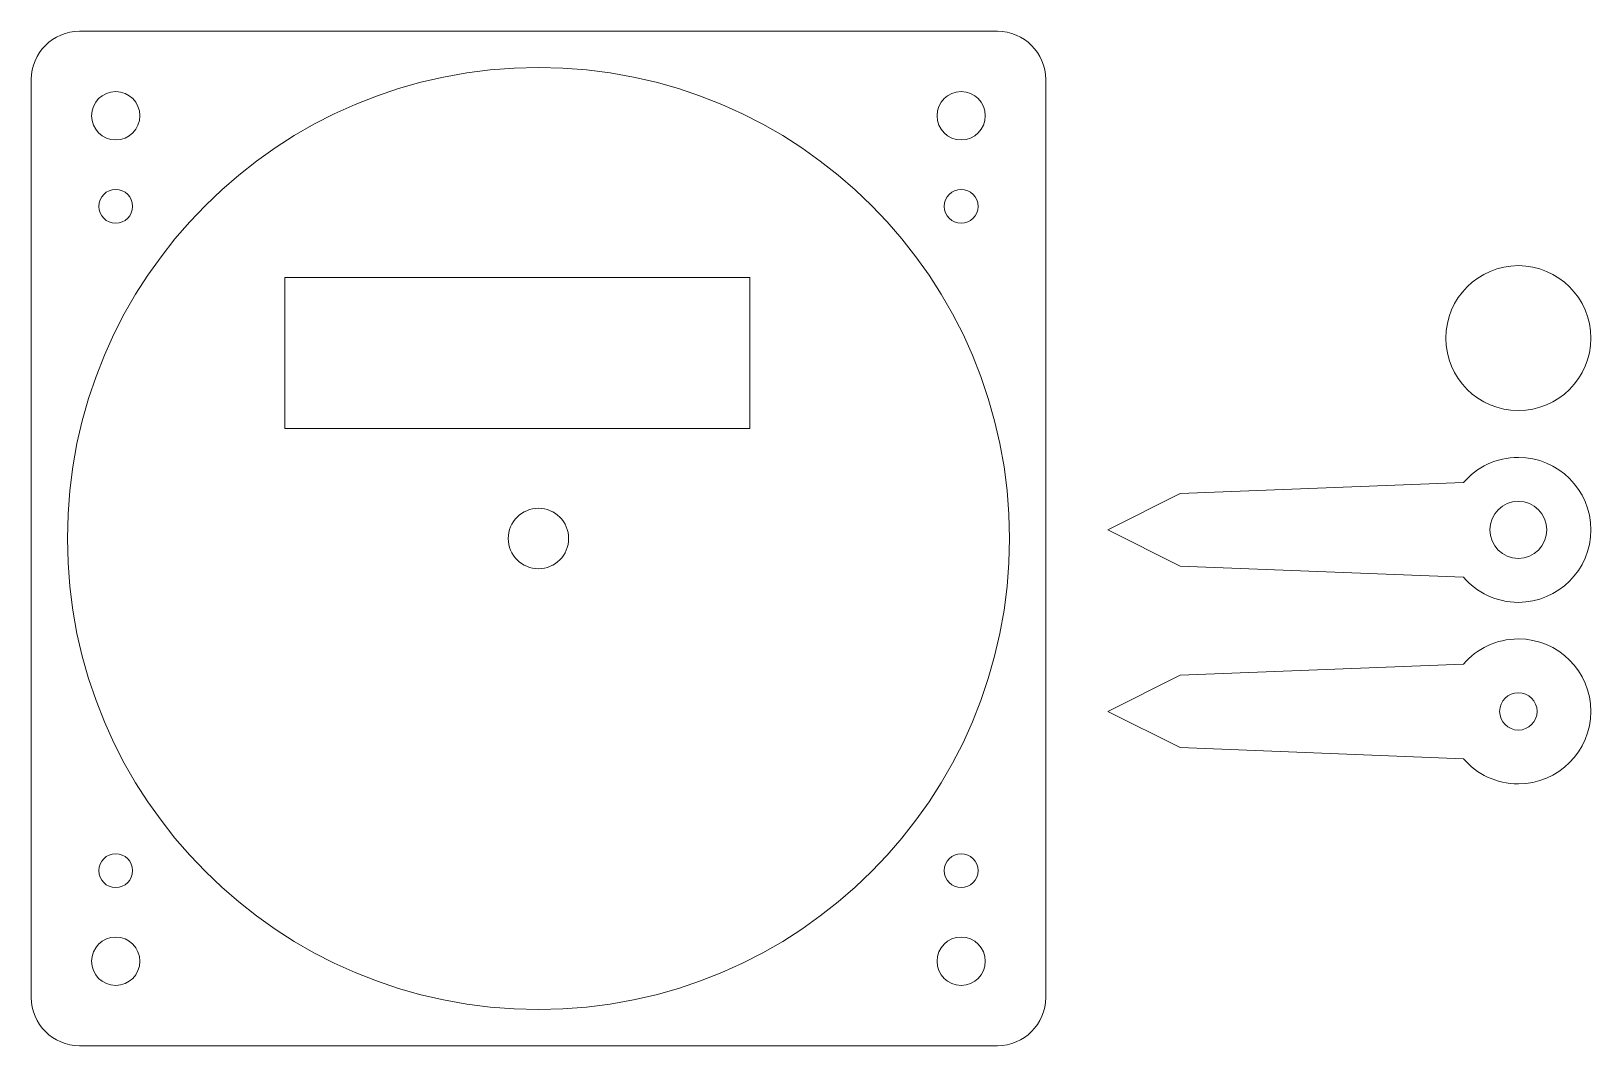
# Model space of a CAD drawing. Header units: millimetres. Extents: x -168 to 319, y -216 to 82.
# Drawn here: x 96 to 225.1, y -168.9 to -84.9 of the extents above; entities that cross this region are included whole.
import ezdxf

# ---------------------------------------------------------------- set-up
doc = ezdxf.new("R2010")
doc.units = ezdxf.units.MM
doc.header["$MEASUREMENT"] = 0
doc.layers.add('Cuts', color=7, linetype='Continuous')

msp = doc.modelspace()

# ---------------------------------------------------------------- linework, layer by layer
at = {"layer": 'Cuts', "color": 250, "lineweight": 9}
msp.add_lwpolyline([(116.9886, -117.761), (155.4886, -117.761), (155.4886, -105.261), (116.9886, -105.261), (116.9886, -117.761)], close=True, dxfattribs=at)
for points, knots in [([(99.9884, -84.879), (99.9884, -84.879), (175.9886, -84.879), (175.9886, -84.879), (175.9886, -84.879), (178.1886, -84.879), (179.9885, -86.679), (179.9885, -88.879), (179.9885, -88.879), (179.9885, -88.879), (179.9885, -164.879), (179.9885, -164.879), (179.9885, -164.879), (179.9885, -167.079), (178.1886, -168.879), (175.9886, -168.879), (175.9886, -168.879), (175.9886, -168.879), (99.9884, -168.879), (99.9884, -168.879), (99.9884, -168.879), (97.7884, -168.879), (95.9885, -167.079), (95.9885, -164.879), (95.9885, -164.879), (95.9885, -164.879), (95.9885, -88.879), (95.9885, -88.879), (95.9885, -88.879), (95.9885, -86.679), (97.7884, -84.879), (99.9884, -84.879)], [0, 0, 0, 0, 0.11111111, 0.11111111, 0.11111111, 0.11111111, 0.22222222, 0.22222222, 0.22222222, 0.22222222, 0.33333333, 0.33333333, 0.33333333, 0.33333333, 0.44444444, 0.44444444, 0.44444444, 0.44444444, 0.55555556, 0.55555556, 0.55555556, 0.55555556, 0.66666667, 0.66666667, 0.66666667, 0.66666667, 0.77777778, 0.77777778, 0.77777778, 0.77777778, 1, 1, 1, 1]), ([(102.9885, -89.8787), (104.0928, -89.8787), (104.9884, -90.7748), (104.9884, -91.8792), (104.9884, -91.8792), (104.9884, -92.9835), (104.0928, -93.8792), (102.9883, -93.8792), (102.9883, -93.8792), (101.8842, -93.8784), (100.9885, -92.9835), (100.9885, -91.8792), (100.9885, -91.8792), (100.9885, -90.7743), (101.884, -89.8793), (102.9885, -89.8787)], [0, 0, 0, 0, 0.2, 0.2, 0.2, 0.2, 0.4, 0.4, 0.4, 0.4, 0.6, 0.6, 0.6, 0.6, 1, 1, 1, 1]), ([(172.9885, -89.8787), (174.0928, -89.8787), (174.9884, -90.7748), (174.9884, -91.8792), (174.9884, -91.8792), (174.9884, -92.9835), (174.0928, -93.8792), (172.9883, -93.8792), (172.9883, -93.8792), (171.8842, -93.8784), (170.9885, -92.9835), (170.9885, -91.8792), (170.9885, -91.8792), (170.9885, -90.7743), (171.884, -89.8793), (172.9885, -89.8787)], [0, 0, 0, 0, 0.2, 0.2, 0.2, 0.2, 0.4, 0.4, 0.4, 0.4, 0.6, 0.6, 0.6, 0.6, 1, 1, 1, 1]), ([(102.9885, -97.9789), (103.7615, -97.9789), (104.3885, -98.6061), (104.3885, -99.379), (104.3885, -99.379), (104.3885, -100.152), (103.7615, -100.7789), (102.9884, -100.7789), (102.9884, -100.7789), (102.2155, -100.7783), (101.5885, -100.152), (101.5885, -99.379), (101.5885, -99.379), (101.5885, -98.6057), (102.2153, -97.9793), (102.9885, -97.9789)], [0, 0, 0, 0, 0.2, 0.2, 0.2, 0.2, 0.4, 0.4, 0.4, 0.4, 0.6, 0.6, 0.6, 0.6, 1, 1, 1, 1]), ([(172.9885, -97.9789), (173.7615, -97.9789), (174.3885, -98.6061), (174.3885, -99.379), (174.3885, -99.379), (174.3885, -100.152), (173.7615, -100.7789), (172.9884, -100.7789), (172.9884, -100.7789), (172.2155, -100.7783), (171.5885, -100.152), (171.5885, -99.379), (171.5885, -99.379), (171.5885, -98.6057), (172.2153, -97.9793), (172.9885, -97.9789)], [0, 0, 0, 0, 0.2, 0.2, 0.2, 0.2, 0.4, 0.4, 0.4, 0.4, 0.6, 0.6, 0.6, 0.6, 1, 1, 1, 1]), ([(219.1213, -104.2893), (215.8071, -104.2893), (213.1209, -106.9749), (213.1209, -110.2893), (213.1209, -110.2893), (213.1209, -113.6037), (215.8071, -116.2893), (219.1213, -116.2893), (219.1213, -116.2893), (222.4355, -116.2893), (225.1209, -113.6037), (225.1209, -110.2893), (225.1209, -110.2893), (225.1209, -106.9749), (222.4355, -104.2893), (219.1213, -104.2893)], [0, 0, 0, 0, 0.2, 0.2, 0.2, 0.2, 0.4, 0.4, 0.4, 0.4, 0.6, 0.6, 0.6, 0.6, 1, 1, 1, 1]), ([(191.121, -123.1642), (191.121, -123.1642), (214.5773, -122.2452), (214.5773, -122.2452), (214.5773, -122.2452), (215.6776, -120.9707), (217.3051, -120.1642), (219.1213, -120.1642), (219.1213, -120.1642), (222.4355, -120.1642), (225.1209, -122.8498), (225.1209, -126.1642), (225.1209, -126.1642), (225.1209, -129.4786), (222.4355, -132.1642), (219.1213, -132.1642), (219.1213, -132.1642), (217.3051, -132.1642), (215.6776, -131.3577), (214.5773, -130.0832), (214.5773, -130.0832), (214.5773, -130.0832), (191.121, -129.1642), (191.121, -129.1642), (191.121, -129.1642), (191.121, -129.1642), (185.121, -126.1642), (185.121, -126.1642), (185.121, -126.1642), (185.121, -126.1642), (191.121, -123.1642), (191.121, -123.1642)], [0, 0, 0, 0, 0.11111111, 0.11111111, 0.11111111, 0.11111111, 0.22222222, 0.22222222, 0.22222222, 0.22222222, 0.33333333, 0.33333333, 0.33333333, 0.33333333, 0.44444444, 0.44444444, 0.44444444, 0.44444444, 0.55555556, 0.55555556, 0.55555556, 0.55555556, 0.66666667, 0.66666667, 0.66666667, 0.66666667, 0.77777778, 0.77777778, 0.77777778, 0.77777778, 1, 1, 1, 1]), ([(219.1211, -123.8042), (217.8175, -123.8042), (216.7609, -124.8605), (216.7609, -126.1642), (216.7609, -126.1642), (216.7609, -127.4679), (217.8175, -128.5242), (219.1211, -128.5242), (219.1211, -128.5242), (220.4246, -128.5242), (221.4809, -127.4679), (221.4809, -126.1642), (221.4809, -126.1642), (221.4809, -124.8605), (220.4246, -123.8042), (219.1211, -123.8042)], [0, 0, 0, 0, 0.2, 0.2, 0.2, 0.2, 0.4, 0.4, 0.4, 0.4, 0.6, 0.6, 0.6, 0.6, 1, 1, 1, 1]), ([(137.9884, -124.379), (139.3693, -124.379), (140.4886, -125.498), (140.4886, -126.879), (140.4886, -126.879), (140.4886, -128.26), (139.3693, -129.379), (137.9884, -129.379), (137.9884, -129.379), (136.6075, -129.379), (135.4886, -128.26), (135.4886, -126.879), (135.4886, -126.879), (135.4886, -125.498), (136.6075, -124.379), (137.9884, -124.379)], [0, 0, 0, 0, 0.2, 0.2, 0.2, 0.2, 0.4, 0.4, 0.4, 0.4, 0.6, 0.6, 0.6, 0.6, 1, 1, 1, 1]), ([(191.121, -138.1926), (191.121, -138.1926), (214.5773, -137.2736), (214.5773, -137.2736), (214.5773, -137.2736), (215.6776, -135.9991), (217.3051, -135.1926), (219.1213, -135.1926), (219.1213, -135.1926), (222.4355, -135.1926), (225.1209, -137.8782), (225.1209, -141.1926), (225.1209, -141.1926), (225.1209, -144.507), (222.4355, -147.1926), (219.1213, -147.1926), (219.1213, -147.1926), (217.3051, -147.1926), (215.6776, -146.3861), (214.5773, -145.1116), (214.5773, -145.1116), (214.5773, -145.1116), (191.121, -144.1926), (191.121, -144.1926), (191.121, -144.1926), (191.121, -144.1926), (185.121, -141.1926), (185.121, -141.1926), (185.121, -141.1926), (185.121, -141.1926), (191.121, -138.1926), (191.121, -138.1926)], [0, 0, 0, 0, 0.11111111, 0.11111111, 0.11111111, 0.11111111, 0.22222222, 0.22222222, 0.22222222, 0.22222222, 0.33333333, 0.33333333, 0.33333333, 0.33333333, 0.44444444, 0.44444444, 0.44444444, 0.44444444, 0.55555556, 0.55555556, 0.55555556, 0.55555556, 0.66666667, 0.66666667, 0.66666667, 0.66666667, 0.77777778, 0.77777778, 0.77777778, 0.77777778, 1, 1, 1, 1]), ([(219.121, -139.6426), (218.2648, -139.6426), (217.5709, -140.3364), (217.5709, -141.1926), (217.5709, -141.1926), (217.5709, -142.0488), (218.2648, -142.7426), (219.121, -142.7426), (219.121, -142.7426), (219.9772, -142.7426), (220.6709, -142.0488), (220.6709, -141.1926), (220.6709, -141.1926), (220.6709, -140.3364), (219.9772, -139.6426), (219.121, -139.6426)], [0, 0, 0, 0, 0.2, 0.2, 0.2, 0.2, 0.4, 0.4, 0.4, 0.4, 0.6, 0.6, 0.6, 0.6, 1, 1, 1, 1]), ([(102.9885, -152.9789), (103.7615, -152.9789), (104.3885, -153.6061), (104.3885, -154.379), (104.3885, -154.379), (104.3885, -155.152), (103.7615, -155.7789), (102.9884, -155.7789), (102.9884, -155.7789), (102.2155, -155.7783), (101.5885, -155.152), (101.5885, -154.379), (101.5885, -154.379), (101.5885, -153.6057), (102.2153, -152.9793), (102.9885, -152.9789)], [0, 0, 0, 0, 0.2, 0.2, 0.2, 0.2, 0.4, 0.4, 0.4, 0.4, 0.6, 0.6, 0.6, 0.6, 1, 1, 1, 1]), ([(172.9885, -152.9789), (173.7615, -152.9789), (174.3885, -153.6061), (174.3885, -154.379), (174.3885, -154.379), (174.3885, -155.152), (173.7615, -155.7789), (172.9884, -155.7789), (172.9884, -155.7789), (172.2155, -155.7783), (171.5885, -155.152), (171.5885, -154.379), (171.5885, -154.379), (171.5885, -153.6057), (172.2153, -152.9793), (172.9885, -152.9789)], [0, 0, 0, 0, 0.2, 0.2, 0.2, 0.2, 0.4, 0.4, 0.4, 0.4, 0.6, 0.6, 0.6, 0.6, 1, 1, 1, 1]), ([(102.9885, -159.8787), (104.0928, -159.8787), (104.9884, -160.7748), (104.9884, -161.8792), (104.9884, -161.8792), (104.9884, -162.9835), (104.0928, -163.8792), (102.9883, -163.8792), (102.9883, -163.8792), (101.8842, -163.8784), (100.9885, -162.9835), (100.9885, -161.8792), (100.9885, -161.8792), (100.9885, -160.7743), (101.884, -159.8793), (102.9885, -159.8787)], [0, 0, 0, 0, 0.2, 0.2, 0.2, 0.2, 0.4, 0.4, 0.4, 0.4, 0.6, 0.6, 0.6, 0.6, 1, 1, 1, 1]), ([(172.9885, -159.8787), (174.0928, -159.8787), (174.9884, -160.7748), (174.9884, -161.8792), (174.9884, -161.8792), (174.9884, -162.9835), (174.0928, -163.8792), (172.9883, -163.8792), (172.9883, -163.8792), (171.8842, -163.8784), (170.9885, -162.9835), (170.9885, -161.8792), (170.9885, -161.8792), (170.9885, -160.7743), (171.884, -159.8793), (172.9885, -159.8787)], [0, 0, 0, 0, 0.2, 0.2, 0.2, 0.2, 0.4, 0.4, 0.4, 0.4, 0.6, 0.6, 0.6, 0.6, 1, 1, 1, 1])]:
    msp.add_open_spline(points, degree=3, knots=knots, dxfattribs=at)
at = {"layer": 'Cuts', "color": 114, "lineweight": 9}
msp.add_open_spline([(137.9886, -87.879), (116.4527, -87.879), (98.9887, -105.3442), (98.9887, -126.8798), (98.9887, -126.8798), (98.9884, -148.4125), (116.4525, -165.8791), (137.9884, -165.8791), (137.9884, -165.8791), (159.5243, -165.8778), (176.9886, -148.4151), (176.9886, -126.8798), (176.9886, -126.8798), (176.9886, -105.3413), (159.5241, -87.8807), (137.9886, -87.879)], degree=3, knots=[0, 0, 0, 0, 0.2, 0.2, 0.2, 0.2, 0.4, 0.4, 0.4, 0.4, 0.6, 0.6, 0.6, 0.6, 1, 1, 1, 1], dxfattribs=at)

doc.saveas('drawing.dxf')
